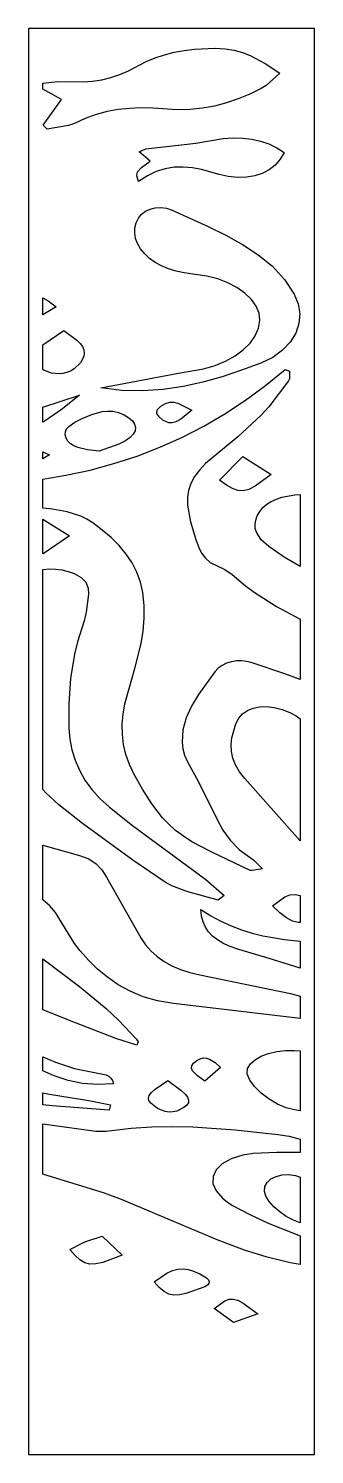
# Model space of a CAD drawing. Extents: x 0 to 400, y 0 to 2000.
import ezdxf

# ---------------------------------------------------------------- set-up
doc = ezdxf.new("R2010")
doc.units = 0
doc.layers.add('CUT', color=1, linetype='Continuous')
doc.layers.add('OUTLINE', color=7, linetype='Continuous')

msp = doc.modelspace()

# ---------------------------------------------------------------- linework, layer by layer
at = {"layer": 'CUT'}
for points in [[(260.22, 1891.29), (243.2, 1888.07), (225.9, 1886.19), (208.33, 1885.74), (173.8, 1888.12), (157.4, 1888.57), (141.28, 1888.04), (125.43, 1886.42), (109.81, 1883.61), (94.42, 1879.5), (79.23, 1874), (64.24, 1866.99), (55.67, 1863.77), (25.92, 1858.7), (20.64, 1864.26), (46.17, 1900.58), (20, 1914.82), (20, 1923.53), (40.89, 1925.56), (76.3, 1925.08), (89.4, 1926.19), (102.29, 1928.25), (114.99, 1931.31), (127.51, 1935.45), (139.89, 1940.7), (164.41, 1953.54), (177.15, 1958.88), (190.33, 1963.23), (203.9, 1966.66), (217.82, 1969.22), (232.05, 1970.98), (261.25, 1972.36), (274.94, 1971.65), (287.54, 1969.57), (299.23, 1966.29), (310.24, 1961.96), (331, 1950.85), (351.52, 1937.59), (332.61, 1920.27), (325.43, 1915.68), (309.57, 1908.03), (293.41, 1901.36), (276.96, 1895.75)], [(153.74, 1785.25), (151.33, 1793.32), (152.22, 1798.98), (157.93, 1804.88), (170.03, 1813.73), (154.87, 1826.99), (164.14, 1831.06), (234.01, 1839.19), (272.17, 1845.54), (286.36, 1846.64), (299.83, 1846.43), (312.63, 1844.93), (324.78, 1842.15), (336.34, 1838.09), (347.35, 1832.76), (357.86, 1826.19), (352.03, 1816.58), (344.92, 1808.47), (336.59, 1801.89), (327.11, 1796.85), (316.55, 1793.37), (304.99, 1791.47), (292.47, 1791.15), (279.09, 1792.44), (266.85, 1795.06), (242.11, 1802.05), (229.27, 1804.51), (216.52, 1805.71), (203.85, 1805.41), (191.25, 1803.43), (178.7, 1799.55), (166.2, 1793.56)], [(177.25, 1748.57), (184.87, 1748.94), (192.78, 1747.83), (200.77, 1745.12), (251.43, 1722.47), (276.08, 1710.39), (299.59, 1697.29), (321.45, 1682.81), (341.14, 1666.57), (358.1, 1648.19), (371.81, 1627.3), (377.27, 1613.72), (379.4, 1599.85), (378.25, 1586.06), (373.85, 1572.71), (366.27, 1560.14), (355.55, 1548.72), (341.75, 1538.78), (324.96, 1530.67), (298.07, 1520.65), (271.03, 1511.59), (243.74, 1503.84), (216.13, 1497.73), (188.14, 1493.58), (159.67, 1491.73), (130.68, 1492.49), (101.07, 1496.18), (209.63, 1516.78), (244.94, 1522.88), (260.94, 1527.38), (275.68, 1533.45), (288.92, 1540.86), (300.41, 1549.42), (309.89, 1558.9), (317.12, 1569.09), (321.84, 1579.78), (323.8, 1590.73), (322.66, 1600.57), (318.55, 1610.36), (311.78, 1619.81), (302.69, 1628.65), (291.6, 1636.62), (278.82, 1643.45), (264.68, 1648.88), (249.51, 1652.65), (217.87, 1657.17), (206.4, 1659.82), (195.75, 1663.17), (185.99, 1667.22), (177.16, 1672), (169.31, 1677.51), (162.51, 1683.77), (156.78, 1690.81), (152.2, 1698.63), (149.73, 1705.5), (148.62, 1712.87), (148.91, 1720.35), (150.6, 1727.57), (153.72, 1734.01), (158.15, 1739.42), (163.68, 1743.71), (170.11, 1746.79)], [(20, 1598.24), (20, 1622.35), (27.35, 1617.91), (38.43, 1609.87)], [(72.26, 1558.05), (75.39, 1553.86), (77.24, 1549.43), (77.84, 1544.85), (77.25, 1540.22), (72.66, 1531.11), (63.85, 1522.84), (58.55, 1519.6), (53.23, 1517.33), (47.91, 1515.97), (42.59, 1515.46), (31.99, 1516.83), (21.48, 1520.99), (20, 1521.88), (20, 1556.2), (49.51, 1576.57), (67.3, 1562.76)], [(346.76, 1189.49), (380, 1171.72), (380, 1087.1), (358.44, 1094.83), (311.39, 1110.7), (304.91, 1112.33), (298.01, 1113.08), (290.93, 1112.93), (283.88, 1111.85), (277.11, 1109.81), (270.84, 1106.81), (265.29, 1102.8), (260.7, 1097.77), (237.95, 1065.89), (228.14, 1049.73), (220.47, 1033.26), (215.75, 1016.37), (214.78, 998.91), (215.96, 989.93), (218.4, 980.76), (222.18, 971.37), (237.45, 944.31), (263.69, 890.66), (271.99, 875.62), (282.26, 861.42), (295.15, 848.25), (315.14, 833.45), (327.21, 821.46), (312.75, 818.84), (310.11, 819.22), (254.73, 845.57), (228.61, 859.49), (216.68, 867.08), (205.79, 875.26), (196.24, 883.86), (187.55, 893.02), (172.34, 912.61), (159.35, 933.19), (147.76, 953.93), (141.12, 967.83), (136.21, 981.81), (132.95, 995.86), (131.26, 1010), (131.05, 1024.24), (132.26, 1038.56), (134.81, 1052.99), (148.92, 1102.23), (157.37, 1137.27), (160.22, 1154.97), (161.79, 1172.81), (161.81, 1190.82), (160.01, 1209.01), (156.74, 1223.63), (151.64, 1237.46), (144.83, 1250.54), (136.45, 1262.94), (126.62, 1274.71), (115.49, 1285.92), (103.19, 1296.6), (89.85, 1306.84), (81.72, 1311.98), (72.95, 1316.18), (53.83, 1322.25), (33.28, 1325.99), (20, 1327.29), (20, 1368.14), (52.1, 1373.45), (86.01, 1380.78), (119.23, 1389.74), (151.75, 1400.34), (183.56, 1412.6), (214.66, 1426.54), (245.04, 1442.16), (274.67, 1459.49), (303.57, 1478.53), (331.71, 1499.29), (359.09, 1521.8), (365.06, 1519.21), (365.14, 1508.76), (363.85, 1505.72), (336.2, 1469.17), (325.57, 1457.72), (292.77, 1427.25), (247.47, 1389.73), (239, 1380.79), (232.26, 1371.56), (227.22, 1362.05), (223.88, 1352.23), (222.22, 1342.09), (222.23, 1331.61), (226.8, 1308.17), (233.82, 1283.11), (238.59, 1270.85), (242.37, 1263.84), (247.61, 1256.94), (254.15, 1251.02), (274.52, 1241.12), (284.86, 1234.08), (303.35, 1218.47), (316.98, 1208.34)], [(47.67, 1466.77), (23.08, 1449.7), (20, 1447.87), (20, 1469.14), (71.1, 1485.6)], [(110.56, 1463.51), (118.11, 1463.22), (125.79, 1461.56), (133.62, 1458.27), (140.3, 1454.12), (145.21, 1449.72), (148.33, 1445.14), (149.6, 1440.44), (149, 1435.69), (146.5, 1430.96), (142.05, 1426.33), (135.63, 1421.87), (126.12, 1417.13), (98.62, 1407.38), (82.25, 1409.2), (68.8, 1412.33), (63.3, 1414.61), (58.69, 1417.51), (55.04, 1421.1), (52.39, 1425.49), (51.09, 1430.23), (51.44, 1434.53), (53.2, 1438.43), (56.12, 1441.96), (64.53, 1448.02), (74.78, 1452.94), (88.73, 1458.58), (103.16, 1462.67)], [(179.83, 1465.18), (184.91, 1470.52), (191.69, 1474.27), (197.84, 1475.96), (203.46, 1475.96), (208.7, 1474.67), (228.35, 1464.59), (214.81, 1453.42), (209.39, 1449.93), (204.6, 1447.75), (200.27, 1446.81), (196.18, 1447.05), (188, 1450.82), (182.6, 1455.22), (179.47, 1460.05)], [(29.24, 1402.04), (20, 1396.35), (20, 1406.5)], [(276.83, 1359.62), (267.24, 1366.76), (299.88, 1399.55), (339.59, 1374.66), (316.92, 1358.11), (308.12, 1353.64), (300.27, 1351.62), (292.8, 1351.98), (285.17, 1354.67)], [(318.84, 1293.4), (317.31, 1298.86), (316.96, 1304.52), (317.84, 1310.39), (319.98, 1316.46), (323.48, 1322.66), (327.95, 1328.07), (333.36, 1332.74), (339.63, 1336.69), (346.72, 1339.96), (354.58, 1342.56), (372.37, 1345.93), (380, 1346.42), (380, 1245.31), (357.54, 1258.76), (336.01, 1273.5), (325.29, 1283.06)], [(57.08, 1288.29), (20.22, 1263.44), (20, 1263.61), (20, 1311.75)], [(58.45, 1088.17), (56.14, 1053.51), (56.42, 1018.63), (57.74, 1003.36), (60.59, 988.42), (65.03, 973.85), (71.12, 959.68), (78.92, 945.96), (88.49, 932.71), (99.91, 919.98), (113.24, 907.8), (145.55, 882.08), (247.92, 806.26), (273.8, 784.02), (265.53, 777.39), (221.29, 789.67), (200.62, 797.73), (190.99, 802.66), (145.85, 833.74), (75.65, 884.8), (42.53, 911.05), (24.15, 927.87), (20, 932.58), (20, 1241.33), (20.5, 1241.42), (29.15, 1242.04), (37.83, 1241.81), (46.53, 1240.69), (55.22, 1238.64), (63.88, 1235.64), (73.67, 1230.17), (80.18, 1223.26), (83.57, 1215.25), (83.98, 1206.49), (80.57, 1181.43), (77.91, 1169.02), (68.6, 1139.75), (64.18, 1122.61)], [(306.25, 1043.5), (314.17, 1046.8), (323.12, 1048.6), (332.97, 1048.89), (343.61, 1047.65), (354.89, 1044.86), (365.45, 1040.87), (374.39, 1036.05), (380, 1031.9), (380, 860.63), (302.7, 948.19), (295.21, 957.61), (289.68, 967.07), (285.95, 976.56), (283.9, 986.11), (283.41, 995.7), (284.33, 1005.36), (289.91, 1024.86), (294, 1032.52), (299.49, 1038.74)], [(212.47, 680.4), (225.53, 676.09), (239.65, 672.62), (366.42, 646.37), (380, 642.95), (380, 611.37), (202.87, 632.3), (180.6, 636.22), (160.42, 642.08), (142.14, 649.69), (125.54, 658.82), (110.43, 669.29), (96.6, 680.87), (83.88, 693.38), (72.06, 706.61), (64.18, 716.87), (37.69, 759.99), (29.57, 769.54), (20, 777.94), (20, 854.6), (71.22, 840.26), (84.11, 835.24), (94.51, 828.34), (102.74, 819.79), (109.13, 809.81), (157.2, 724.62), (163.59, 714.99), (171.13, 706.28), (179.8, 698.49), (189.59, 691.58), (200.49, 685.56)], [(365.8, 784.96), (372.97, 785.56), (380, 783.99), (380, 746.17), (377.52, 745.97), (369.46, 747.92), (361.05, 752.51), (351.83, 759.77), (341.38, 769.71), (358.6, 782.08)], [(264.18, 721.77), (257.5, 727), (251.94, 732.9), (247.52, 739.53), (244.25, 746.95), (242.16, 755.22), (241.27, 764.38), (254.98, 755.47), (269, 747.79), (283.3, 741.25), (297.86, 735.76), (312.67, 731.21), (327.69, 727.51), (358.32, 722.26), (380, 720.16), (380, 682.05), (336.85, 695.73), (294.33, 708.24), (280.78, 713.11), (271.94, 717.16)], [(122.3, 583.26), (65.83, 605.24), (20, 623.5), (20, 695.24), (71.12, 656.6), (108.59, 625.62), (126.06, 609.2), (150.47, 582.88), (153.2, 578.91), (151.44, 573.87)], [(305.88, 533.84), (306.34, 541.54), (310.6, 548.04), (317.56, 554.06), (326.22, 559.07), (335.56, 562.6), (347.45, 565.22), (359.51, 566.58), (371.63, 566.71), (380, 565.96), (380, 482.18), (372.07, 483.45), (360.62, 486.19), (348.52, 491.4), (336.58, 498.49), (325.57, 506.86), (316.27, 515.93), (309.45, 525.12)], [(20, 538.3), (20, 557.86), (37.53, 550.13), (64.09, 541.47), (108.75, 532.26), (112.31, 530.48), (115.3, 527.94), (117.51, 524.49), (118.78, 519.93), (96.88, 518.91), (75.66, 520.4), (55.23, 524.49), (35.68, 531.31)], [(246.69, 523.43), (236.16, 530.94), (229.39, 538.1), (228.05, 541.64), (228.41, 545.19), (230.72, 548.8), (235.24, 552.49), (240.16, 555.05), (244.74, 556.13), (249.03, 555.94), (253.12, 554.67), (260.93, 549.75), (268.74, 542.99)], [(195.05, 524.65), (213.24, 510.87), (218.92, 505.51), (222.46, 500.93), (223.97, 496.93), (223.56, 493.34), (221.33, 489.97), (217.4, 486.63), (207.26, 481.56), (201.97, 480.46), (196.6, 480.3), (191.21, 481.07), (185.84, 482.79), (180.56, 485.43), (171.08, 492.85), (168.45, 496.43), (167.63, 499.95), (168.74, 503.64), (171.91, 507.72), (177.26, 512.44)], [(20, 507.27), (29.19, 505.27), (84.11, 496.35), (114.53, 490.31), (112.65, 483.02), (33.07, 488.93), (20, 490.21)], [(283.48, 414.69), (270.91, 407.74), (262.4, 399.4), (258.08, 390.03), (258.06, 379.98), (262.48, 369.62), (271.5, 359.31), (277.78, 354.27), (285.27, 349.38), (309.47, 336.4), (335.27, 324.65), (380, 306.72), (380, 266.44), (366.11, 268.83), (334.03, 276.62), (302.14, 286.58), (263.86, 300.93), (129.93, 357.81), (106.2, 366.48), (20, 393.28), (20, 463.85), (94.3, 453.58), (108.62, 453.39), (143.54, 457.74), (172.01, 459.7), (200.8, 460.21), (229.9, 459.5), (288.93, 455.27), (348.88, 448.8), (364.67, 446.47), (380, 442.42), (380, 423.74), (347.55, 423.32), (314.12, 422.05), (300.02, 419.88)], [(363.95, 392.56), (373.66, 391.11), (380, 388.78), (380, 324.73), (370.55, 328.53), (360.67, 333.95), (351.42, 340.37), (343.27, 347.44), (336.67, 354.81), (332.07, 362.13), (329.92, 369.06), (330.55, 375.74), (333.77, 381.59), (339.15, 386.42), (346.26, 390), (354.67, 392.12)], [(78.94, 298.08), (102.92, 306.32), (130.74, 279.69), (104.03, 269.41), (94.13, 267.2), (85.8, 267.01), (78.53, 268.88), (71.77, 272.87), (65.02, 279.03), (57.73, 287.41)], [(189.62, 228.37), (182.8, 234.11), (175.6, 242.35), (193.54, 254.38), (201.31, 257.97), (208.66, 260.01), (215.86, 260.54), (223.21, 259.61), (230.99, 257.27), (239.5, 253.56), (249.05, 247.77), (251.64, 245.07), (252.74, 242.49), (252.32, 240.01), (250.37, 237.63), (246.86, 235.33), (219.93, 225.63), (211.21, 223.75), (203.48, 223.42), (196.4, 224.88)], [(274.55, 215.36), (280.53, 217.71), (286.38, 218.02), (292.71, 216.23), (300.15, 212.26), (320.91, 197.42), (286.92, 185.15), (259.72, 204.92)]]:
    msp.add_lwpolyline(points, close=True, dxfattribs=at)
at = {"layer": 'OUTLINE'}
msp.add_lwpolyline([(0, 0), (400, 0), (400, 2000), (0, 2000)], close=True, dxfattribs=at)

doc.saveas('drawing.dxf')
